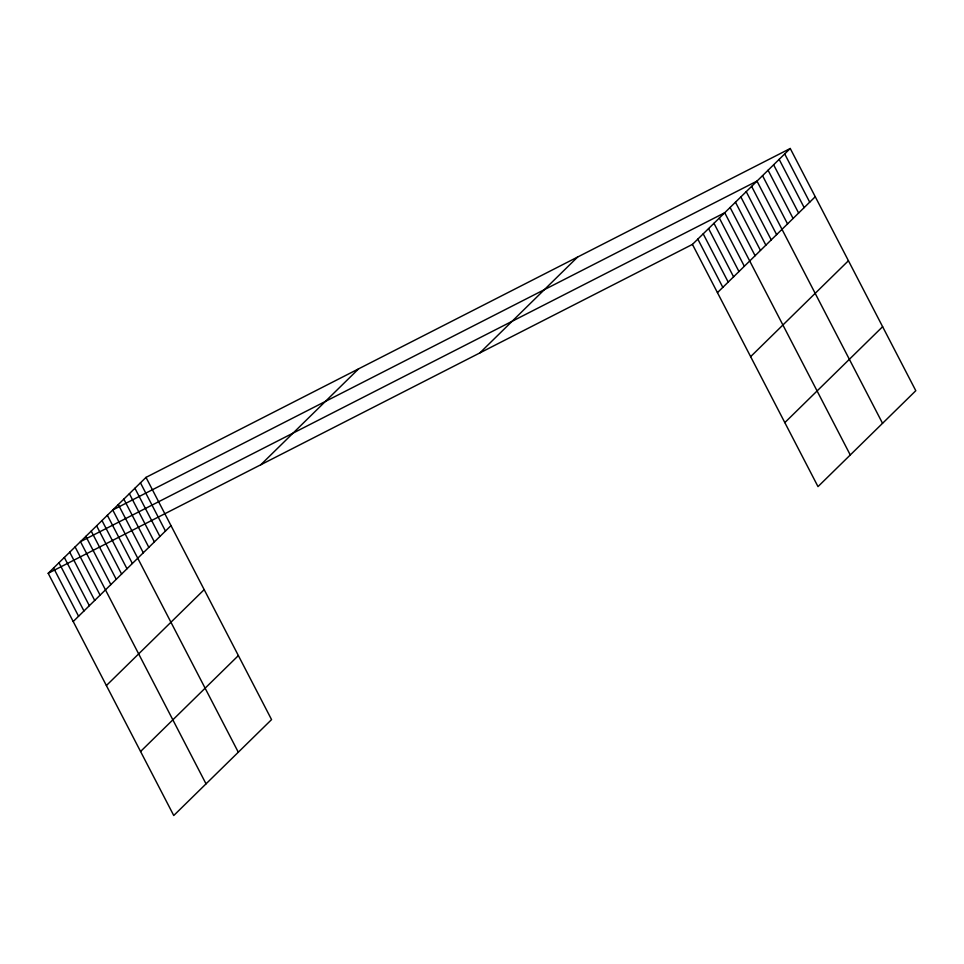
<?xml version="1.0" encoding="UTF-8"?>
<svg xmlns="http://www.w3.org/2000/svg" width="964" height="964" viewBox="0 0 964 964"><rect width="100%" height="100%" fill="white"/><g stroke="black" fill="none" stroke-linecap="round" stroke-linejoin="round"><path stroke-width="1.45" d="M145.998 477.385L271.559 719.602L173.749 815.508L48.2 573.291L145.998 477.385L790.251 148.492L915.8 390.709L818.002 486.615L692.441 244.398L790.251 148.492M73.204 621.527L171.002 525.609M260.798 464.756L358.608 368.851M106.389 685.537L204.187 589.631M479.843 352.932L577.641 257.027M140.575 751.486L238.373 655.58M717.445 292.634L815.255 196.728M750.631 356.656L848.428 260.738M784.817 422.606L882.614 326.7M48.2 573.291L692.441 244.398M784.708 153.927L809.712 202.163M779.165 159.361L804.169 207.597M773.622 164.796L798.626 213.032M768.079 170.23L793.083 218.467M762.536 175.665L787.54 223.901M882.542 423.317L756.993 181.099L112.752 509.992L238.301 752.209M751.619 186.377L776.623 234.613M746.232 191.655L771.236 239.891M740.858 196.933L765.862 245.157M735.472 202.199L760.476 250.435M730.097 207.477L755.101 255.713M850.272 454.972L724.723 212.755L80.47 541.635L206.031 783.853M719.337 218.033L744.341 266.257M713.963 223.299L738.966 271.535M708.576 228.576L733.58 276.813M703.202 233.854L728.206 282.091M697.828 239.132L722.831 287.356M140.455 482.819L165.459 531.056M134.924 488.254L159.916 536.49M129.381 493.689L154.373 541.925M123.838 499.123L148.842 547.359M118.295 504.558L143.299 552.794M107.365 515.27L132.369 563.494M101.991 520.536L126.995 568.772M96.617 525.814L121.609 574.05M91.231 531.092L116.234 579.328M85.856 536.37L110.86 584.594M75.096 546.913L100.099 595.149M69.721 552.191L94.713 600.427M64.335 557.469L89.339 605.693M58.961 562.735L83.964 610.971M53.574 568.013L78.578 616.249"/></g></svg>
